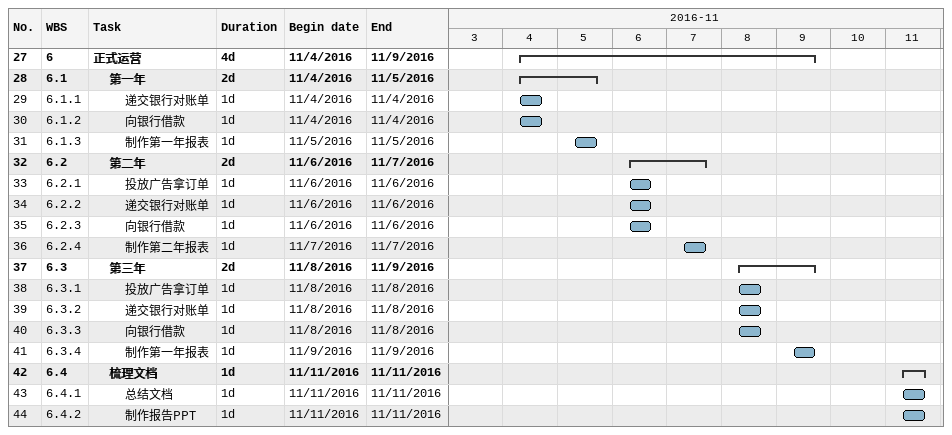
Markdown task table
| ID | WBS | Task | Duration | Start | Finish |
|---|---|---|---|---|---|
| 27 | 6 | **正式运营** | 4d | 2016-11-04 | 2016-11-09 |
| 28 | 6.1 | **第一年** | 2d | 2016-11-04 | 2016-11-05 |
| 29 | 6.1.1 | 递交银行对账单 | 1d | 2016-11-04 | 2016-11-04 |
| 30 | 6.1.2 | 向银行借款 | 1d | 2016-11-04 | 2016-11-04 |
| 31 | 6.1.3 | 制作第一年报表 | 1d | 2016-11-05 | 2016-11-05 |
| 32 | 6.2 | **第二年** | 2d | 2016-11-06 | 2016-11-07 |
| 33 | 6.2.1 | 投放广告拿订单 | 1d | 2016-11-06 | 2016-11-06 |
| 34 | 6.2.2 | 递交银行对账单 | 1d | 2016-11-06 | 2016-11-06 |
| 35 | 6.2.3 | 向银行借款 | 1d | 2016-11-06 | 2016-11-06 |
| 36 | 6.2.4 | 制作第二年报表 | 1d | 2016-11-07 | 2016-11-07 |
| 37 | 6.3 | **第三年** | 2d | 2016-11-08 | 2016-11-09 |
| 38 | 6.3.1 | 投放广告拿订单 | 1d | 2016-11-08 | 2016-11-08 |
| 39 | 6.3.2 | 递交银行对账单 | 1d | 2016-11-08 | 2016-11-08 |
| 40 | 6.3.3 | 向银行借款 | 1d | 2016-11-08 | 2016-11-08 |
| 41 | 6.3.4 | 制作第一年报表 | 1d | 2016-11-09 | 2016-11-09 |
| 42 | 6.4 | **梳理文档** | 1d | 2016-11-11 | 2016-11-11 |
| 43 | 6.4.1 | 总结文档 | 1d | 2016-11-11 | 2016-11-11 |
| 44 | 6.4.2 | 制作报告PPT | 1d | 2016-11-11 | 2016-11-11 |
